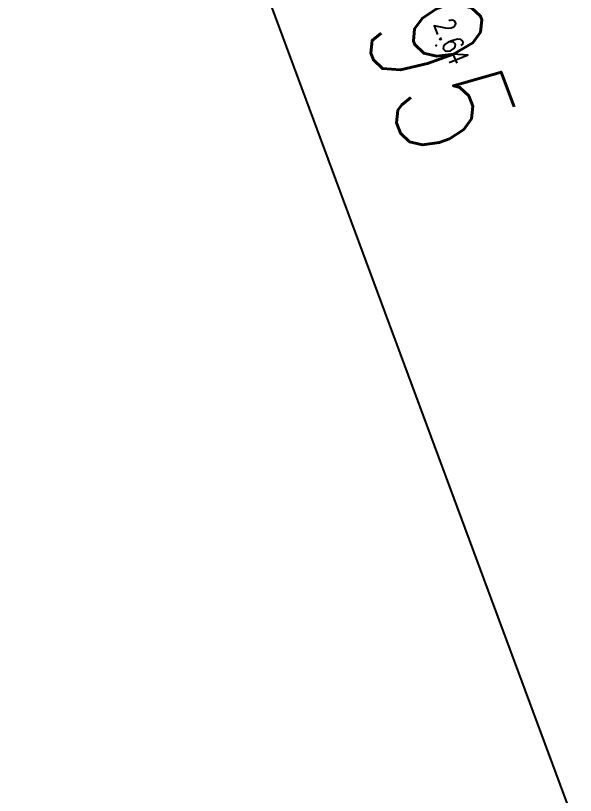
# Model space of a CAD drawing. Header units: millimetres. Extents: x 405522 to 410309, y 2303080 to 2310223.
# Drawn here: x 406852 to 406900.7, y 2306444.9 to 2306512.7 of the extents above; entities that cross this region are included whole.
import ezdxf
from ezdxf.enums import TextEntityAlignment as Align
from ezdxf.xclip import XClip

# ---------------------------------------------------------------- set-up
doc = ezdxf.new("R2010")
doc.units = ezdxf.units.MM
doc.header["$LTSCALE"] = 10
doc.header["$MEASUREMENT"] = 0
doc.header["$XCLIPFRAME"] = 0
doc.layers.get('Defpoints').update_dxf_attribs({"linetype": 'CONTINUOUS'})
doc.layers.add('caodo', color=7, linetype='CONTINUOUS')
doc.layers.add('DIM', color=4, linetype='CONTINUOUS')
doc.styles.add('Dien', font='simplex.shx', dxfattribs={"width": 0.75})
doc.styles.add('txt', font='romans.shx', dxfattribs={"height": 0.2})
doc.dimstyles.new('D6.7', dxfattribs={"dimscale": 6.7, "dimtxt": 1.5, "dimasz": 2, "dimexe": 1.5, "dimexo": 0.5, "dimgap": 1, "dimtad": 1, "dimdec": 0, "dimdsep": 46, "dimtxsty": 'Dien', "dimcen": 1, "dimclrd": 256, "dimclre": 256, "dimclrt": 7, "dimaunit": 1, "dimadec": 3, "dimazin": 0, "dimtfac": 1, "dimtdec": 0, "dimtmove": 1, "dimatfit": 0, "dimfxl": 1, "dimtolj": 1, "dimtzin": 0, "dimlwe": -1, "dimarcsym": 0})

# ---------------------------------------------------------------- blocks, each defined once
blk = doc.blocks.new('*D26')
at = {"layer": 'Defpoints', "color": 0, "linetype": 'Continuous'}
for p in [(406742.6619138751, 2306987.542138263), (407088.9799926709, 2306054.36399705), (407050.0361064873, 2306039.911268014)]:
    blk.add_point(p, dxfattribs=at)
at = {"layer": 'DIM'}
for p, q in [((406739.5212196925, 2306986.376574), (406694.2959683287, 2306969.592725042)), ((407085.8392984883, 2306053.198432786), (407040.6140239395, 2306036.414575225))]:
    blk.add_line(p, q, dxfattribs=at)
at = {"layer": 'DIM', "linetype": 'Continuous', "lineweight": -2}
blk.add_line((406708.380307929, 2306960.526641102), (407045.3738494347, 2306052.474044744), dxfattribs=at)
at = {"layer": 'DIM', "linetype": 'Continuous'}
for points in [[(406710.4741040507, 2306961.303683944), (406706.2865118071, 2306959.74959826), (406703.7180508765, 2306973.089417832)], [(407047.4676455563, 2306053.251087586), (407043.2800533128, 2306051.697001902), (407050.0361064873, 2306039.911268014)]]:
    blk.add_solid(points, dxfattribs=at)
at = {"layer": 'DIM', "color": 7, "linetype": 'Continuous', "insert": (406887.8695083207, 2306510.579817844), "char_height": 10.05, "attachment_point": 5, "rotation": 290.3607342621674, "style": 'Dien'}
blk.add_mtext('\\A1;995', dxfattribs=at)
blk = doc.blocks.new('20')
at = {"layer": 'caodo', "color": 8, "linetype": 'Continuous'}
blk.add_point((-718.929999999993, -798.3999999999069, 0.3200000000000003), dxfattribs=at)
at = {"layer": 'caodo', "color": 8, "linetype": 'Continuous', "style": 'txt', "width": 0.75}
blk.add_text('2.64', height=1.8, rotation=292, dxfattribs=at).set_placement((-718.429999999993, -798.3999999999069, 0.3200000000000003), align=Align.CENTER)

msp = doc.modelspace()

# ---------------------------------------------------------------- block references
at = {"layer": 'caodo', "linetype": 'Continuous'}
ref = msp.add_blockref('20', (407607.5599999998, 2307308.49, 2.32), dxfattribs=at)
XClip(ref).set_block_clipping_path([(-1349.6056714252336, -661.9058657553978), (-160.24326352693606, -789.0626177703962), (-158.36999999999534, -682.7400000002235), (-152.55370127764763, -565.1435954412445), (-154.45678520214278, -515.7710593813099), (-164.5656294519431, -479.7079773764126), (-169.84830490715103, -457.46881066821516), (-166.82796598720597, -442.01621566619724), (-126.78273369179806, -389.4443280850537), (-106.05188721581362, -361.8542004311457), (-63.77944376063533, -462.4105278351344), (-33.466447652434, -538.7088304474019), (-26.830958046135493, -536.6440252331086), (-14.194728780596051, -530.2900720490143), (2.873561021173373, -522.7809317391366), (21.779086004185956, -516.4300709003583), (33.49636997265043, -516.3916891841218), (41.83233972010203, -526.5245847343467), (49.38700186560163, -538.8965703272261), (57.58147363178432, -547.8425059784204), (240.7905528639676, -478.5933098080568), (312.71683337684954, -453.523366919253), (469.9752955258009, -835.1642690971494), (381.01757410995197, -875.9365015272051), (340.05356005806243, -891.0018749474548), (281.9833174137748, -920.0360526661389), (270.2997928529512, -925.8934261840768), (259.64971878379583, -926.485182072036), (238.13632499426603, -935.887616972439), (231.39031789585715, -941.3565830942243), (234.28019038640196, -952.6351198460907), (233.34951378498226, -963.7375780143775), (228.57153214595746, -974.9643217222765), (217.37020478205523, -983.9257580563426), (203.91382668475853, -988.0474594873376), (188.67127670557238, -983.9718116582371), (177.38840578240342, -980.8930276110768), (171.5204358987976, -984.3872820092365), (-73.64572811854305, -1086.5773775354028), (-160.72326044749934, -789.4035990480334), (-175.86631778383162, -787.8968891631812), (-1242.6150691517978, -731.501864743419), (-1048.6445017770166, -1275.3187000523321), (-581.3011768160504, -1893.6633556210436), (45.25815080979373, -1711.1176481554285), (672.5305126870517, -1468.653420693241), (1174.462400796474, -665.2848953921348), (720.1397881704615, 463.7992460099049), (-44.86505850660615, 588.3045099438168), (-757.8349164568353, 52.953614375554025)])

# ---------------------------------------------------------------- dimensions: what is measured, and where the dimension line sits
at = {"layer": 'DIM', "linetype": 'Continuous'}
dim = msp.add_linear_dim(base=(407050.0361064873, 2306039.911268014), p1=(406742.6619138751, 2306987.542138263), p2=(407088.9799926708, 2306054.36399705), angle=290.3607342621675, dimstyle='D6.7', dxfattribs=at)
dim.commit()
dim.dimension.update_dxf_attribs({"geometry": '*D26', "text_midpoint": (406887.8695083208, 2306510.579817844)})

doc.saveas('drawing.dxf')
